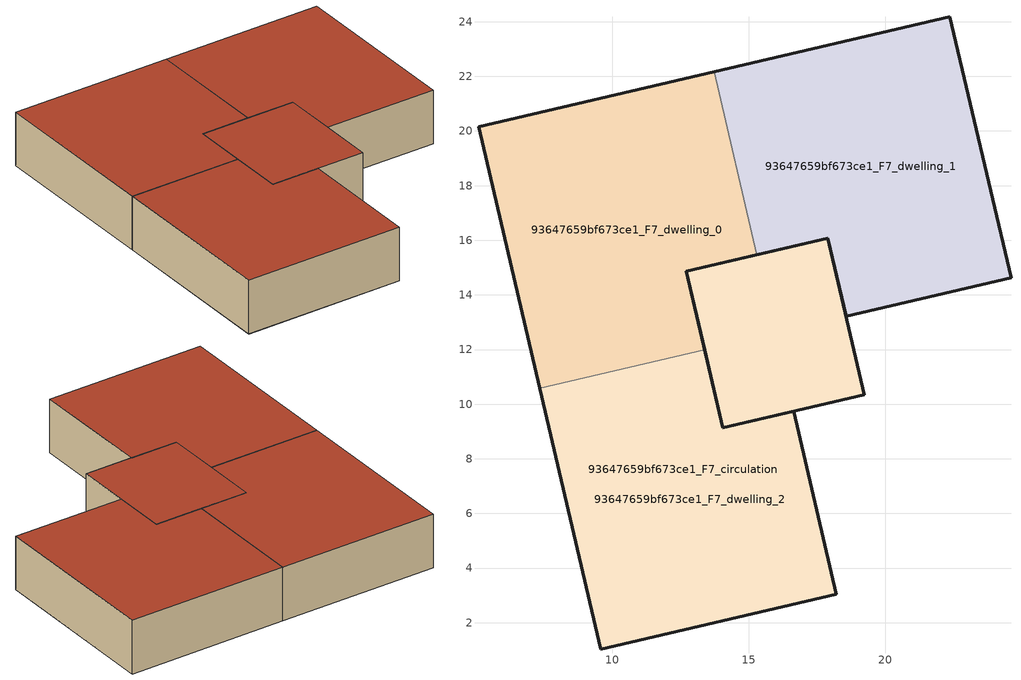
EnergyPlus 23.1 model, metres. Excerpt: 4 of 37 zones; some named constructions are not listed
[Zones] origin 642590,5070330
93647659bf673ce1_F7_dwelling_0
 floor outside (EU_floor_Construction): 13.74,22.17 15.31,15.47 12.72,14.87 13.39,12 7.35,10.59 5.11,20.15 z21
 floor to 93647659bf673ce1_F6_dwelling_0 (EU_floor_Construction): 17.89,16.08 19.24,10.34 14.06,9.13 13.39,12 12.72,14.87 z21
 wall outside (EU_wall_Construction): 13.74,22.17 5.11,20.15 7.35,10.59 / 13.39,12 12.72,14.87 15.31,15.47 z21:24
 wall to 93647659bf673ce1_F7_dwelling_1 (EU_wall_Construction): 15.31,15.47 13.74,22.17 z21:24
 wall to 93647659bf673ce1_F7_dwelling_2 (EU_wall_Construction): 7.35,10.59 13.39,12 z21:24
 roof outside (EU_roof_Construction): 19.24,10.34 17.89,16.08 12.72,14.87 13.39,12 14.06,9.13 z24; 13.39,12 12.72,14.87 15.31,15.47 13.74,22.17 5.11,20.15 7.35,10.59 z24
93647659bf673ce1_F7_dwelling_1
 floor to 93647659bf673ce1_F6_dwelling_1 (EU_floor_Construction): 19.24,10.34 18.45,13.69 18.24,14.59 17.89,16.08 12.72,14.87 14.06,9.13 z21; 24.61,14.62 22.37,24.19 13.74,22.17 15.31,15.47 17.89,16.08 18.38,14.02 18.57,13.21 z21
 wall outside (EU_wall_Construction): 15.31,15.47 17.89,16.08 18.57,13.21 24.61,14.62 22.37,24.19 13.74,22.17 z21:24
 roof outside (EU_roof_Construction): 24.61,14.62 22.37,24.19 13.74,22.17 15.31,15.47 17.89,16.08 18.38,14.02 18.57,13.21 z24; 19.24,10.34 18.38,14.02 17.89,16.08 12.72,14.87 14.06,9.13 z24
93647659bf673ce1_F7_dwelling_2
 floor to 93647659bf673ce1_F6_dwelling_2 (EU_floor_Construction): 16.65,9.74 18.21,3.04 9.59,1.02 7.35,10.59 13.39,12 14.06,9.13 14.65,9.27 z21; 17.89,16.08 19.24,10.34 16.65,9.74 14.06,9.13 13.39,12 12.72,14.87 z21
 wall outside (EU_wall_Construction): 7.35,10.59 9.59,1.02 18.21,3.04 16.65,9.74 14.06,9.13 13.39,12 z21:24
 roof outside (EU_roof_Construction): 19.24,10.34 17.89,16.08 12.72,14.87 13.39,12 14.06,9.13 14.65,9.27 16.65,9.74 z24; 18.21,3.04 16.65,9.74 14.65,9.27 14.06,9.13 13.39,12 7.35,10.59 9.59,1.02 z24
93647659bf673ce1_F7_circulation
 floor outside (EU_floor_Construction): 17.89,16.08 18.38,14.02 18.57,13.21 19.24,10.34 16.65,9.74 14.65,9.27 14.06,9.13 13.39,12 12.72,14.87 15.31,15.47 z21; 16.65,9.74 18.21,3.04 9.59,1.02 7.35,10.59 13.39,12 14.06,9.13 14.65,9.27 z21; 22.37,24.19 24.61,14.62 18.57,13.21 18.38,14.02 17.89,16.08 15.31,15.47 13.74,22.17 z21
 floor to 93647659bf673ce1_F6_circulation (EU_floor_Construction): 13.74,22.17 15.31,15.47 12.72,14.87 13.39,12 7.35,10.59 5.11,20.15 z21
 wall outside (EU_wall_Construction): 14.06,9.13 19.24,10.34 17.89,16.08 12.72,14.87 14.06,9.13 z21:24
 roof outside (EU_roof_Construction): 19.24,10.34 18.57,13.21 18.38,14.02 17.89,16.08 15.31,15.47 12.72,14.87 13.39,12 14.06,9.13 14.65,9.27 14.85,9.32 16.65,9.74 z24; 13.39,12 12.72,14.87 15.31,15.47 13.74,22.17 5.11,20.15 7.35,10.59 z24; 24.61,14.62 22.37,24.19 13.74,22.17 15.31,15.47 17.89,16.08 18.38,14.02 18.57,13.21 z24; 18.21,3.04 16.65,9.74 14.85,9.32 14.65,9.27 14.06,9.13 13.39,12 7.35,10.59 9.59,1.02 z24
[HVACTEMPLATE:THERMOSTAT] Constant Heating Setpoint=20; Constant Cooling Setpoint=50
EU_HeatOnly_93647659bf673ce1_F0_dwelling_1; EU_HeatOnly_93647659bf673ce1_F0_dwelling_2; EU_HeatOnly_93647659bf673ce1_F0_dwelling_3; EU_HeatOnly_93647659bf673ce1_F1_dwelling_0; EU_HeatOnly_93647659bf673ce1_F1_dwelling_1; EU_HeatOnly_93647659bf673ce1_F1_dwelling_2; EU_HeatOnly_93647659bf673ce1_F1_dwelling_3; EU_HeatOnly_93647659bf673ce1_F2_dwelling_0; EU_HeatOnly_93647659bf673ce1_F2_dwelling_1; EU_HeatOnly_93647659bf673ce1_F2_dwelling_2; EU_HeatOnly_93647659bf673ce1_F2_dwelling_3; EU_HeatOnly_93647659bf673ce1_F3_dwelling_0; EU_HeatOnly_93647659bf673ce1_F3_dwelling_1; EU_HeatOnly_93647659bf673ce1_F3_dwelling_2; EU_HeatOnly_93647659bf673ce1_F3_dwelling_3; EU_HeatOnly_93647659bf673ce1_F4_dwelling_0; EU_HeatOnly_93647659bf673ce1_F4_dwelling_1; EU_HeatOnly_93647659bf673ce1_F4_dwelling_2; EU_HeatOnly_93647659bf673ce1_F4_dwelling_3; EU_HeatOnly_93647659bf673ce1_F5_dwelling_0; EU_HeatOnly_93647659bf673ce1_F5_dwelling_1; EU_HeatOnly_93647659bf673ce1_F5_dwelling_2; EU_HeatOnly_93647659bf673ce1_F6_dwelling_0; EU_HeatOnly_93647659bf673ce1_F6_dwelling_1; EU_HeatOnly_93647659bf673ce1_F6_dwelling_2; EU_HeatOnly_93647659bf673ce1_F7_dwelling_0; EU_HeatOnly_93647659bf673ce1_F7_dwelling_1; EU_HeatOnly_93647659bf673ce1_F7_dwelling_2
